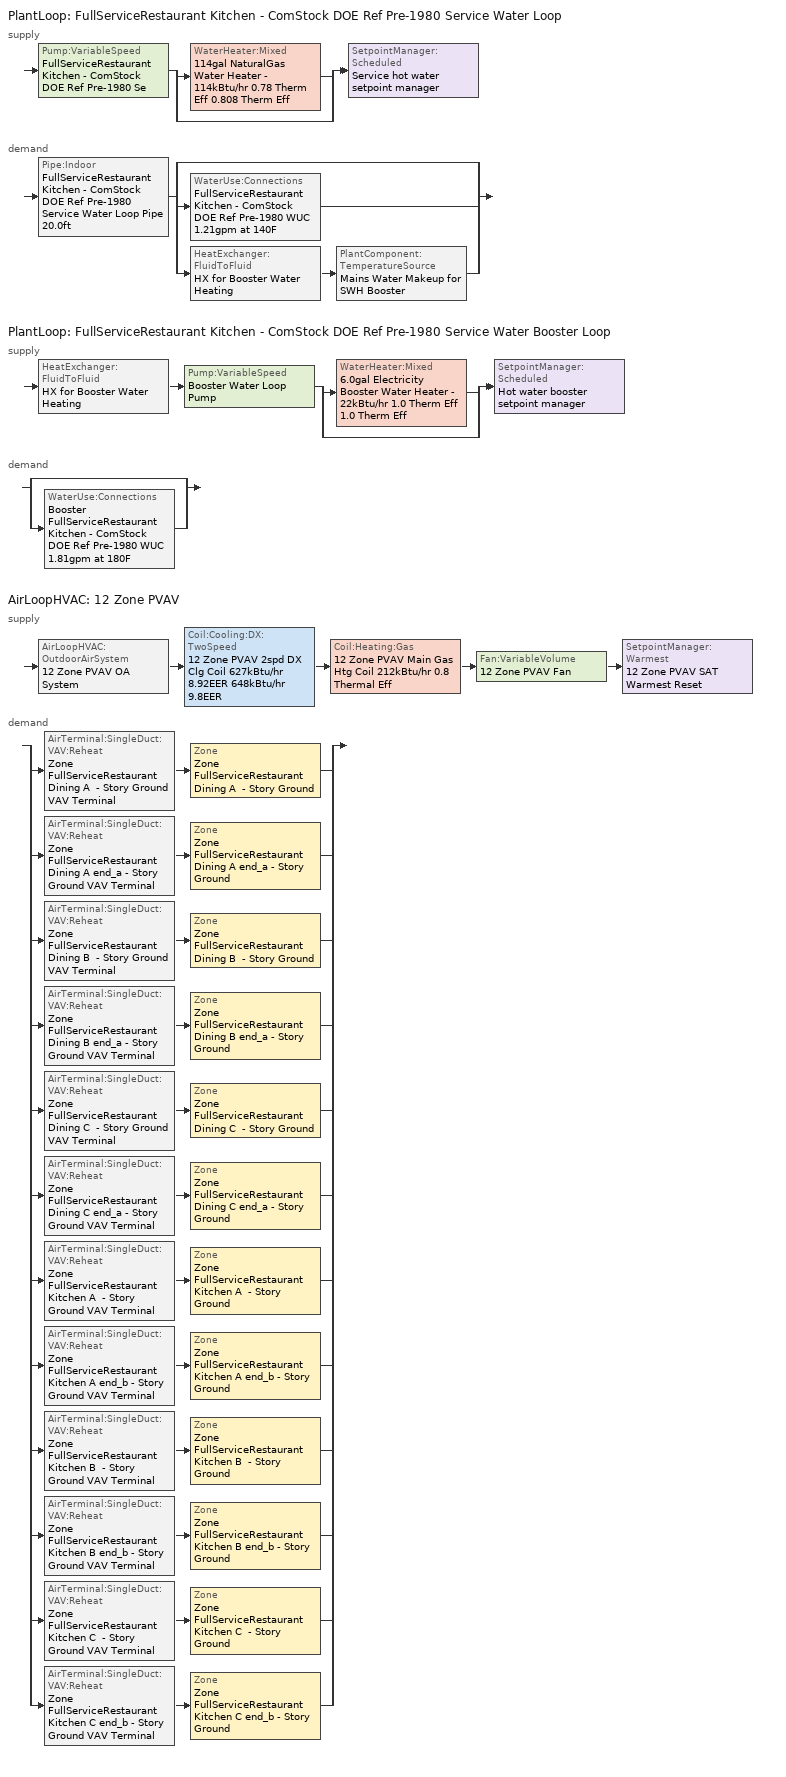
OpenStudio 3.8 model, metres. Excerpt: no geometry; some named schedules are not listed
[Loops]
PlantLoop 'FullServiceRestaurant Kitchen - ComStock DOE Ref Pre-1980 Service Water Loop'
 supply: Pump:VariableSpeed 'FullServiceRestaurant Kitchen - ComStock DOE Ref Pre-1980 Service Water Loop Water Mains Pressure Driven' > split
  | WaterHeater:Mixed '114gal NaturalGas Water Heater - 114kBtu/hr 0.78 Therm Eff 0.808 Therm Eff'
  | bypass
  join > SetpointManager:Scheduled 'Service hot water setpoint manager'
 demand: Pipe:Indoor 'FullServiceRestaurant Kitchen - ComStock DOE Ref Pre-1980 Service Water Loop Pipe 20.0ft' > split
  | bypass
  | WaterUse:Connections 'FullServiceRestaurant Kitchen - ComStock DOE Ref Pre-1980 WUC 1.21gpm at 140F'
  | HeatExchanger:FluidToFluid 'HX for Booster Water Heating' > PlantComponent:TemperatureSource 'Mains Water Makeup for SWH Booster'
PlantLoop 'FullServiceRestaurant Kitchen - ComStock DOE Ref Pre-1980 Service Water Booster Loop'
 supply: HeatExchanger:FluidToFluid 'HX for Booster Water Heating' > Pump:VariableSpeed 'Booster Water Loop Pump' > split
  | WaterHeater:Mixed '6.0gal Electricity Booster Water Heater - 22kBtu/hr 1.0 Therm Eff 1.0 Therm Eff'
  | bypass
  join > SetpointManager:Scheduled 'Hot water booster setpoint manager'
 demand: split
  | bypass
  | WaterUse:Connections 'Booster FullServiceRestaurant Kitchen - ComStock DOE Ref Pre-1980 WUC 1.81gpm at 180F'
AirLoopHVAC '12 Zone PVAV'
 supply: AirLoopHVAC:OutdoorAirSystem '12 Zone PVAV OA System' > Coil:Cooling:DX:TwoSpeed '12 Zone PVAV 2spd DX Clg Coil 627kBtu/hr 8.92EER 648kBtu/hr 9.8EER' > Coil:Heating:Gas '12 Zone PVAV Main Gas Htg Coil 212kBtu/hr 0.8 Thermal Eff' > Fan:VariableVolume '12 Zone PVAV Fan' > SetpointManager:Warmest '12 Zone PVAV SAT Warmest Reset'
 demand: split
  | AirTerminal:SingleDuct:VAV:Reheat 'Zone FullServiceRestaurant Dining A  - Story Ground VAV Terminal' > Zone 'Zone FullServiceRestaurant Dining A  - Story Ground'
  | AirTerminal:SingleDuct:VAV:Reheat 'Zone FullServiceRestaurant Dining A end_a - Story Ground VAV Terminal' > Zone 'Zone FullServiceRestaurant Dining A end_a - Story Ground'
  | AirTerminal:SingleDuct:VAV:Reheat 'Zone FullServiceRestaurant Dining B  - Story Ground VAV Terminal' > Zone 'Zone FullServiceRestaurant Dining B  - Story Ground'
  | AirTerminal:SingleDuct:VAV:Reheat 'Zone FullServiceRestaurant Dining B end_a - Story Ground VAV Terminal' > Zone 'Zone FullServiceRestaurant Dining B end_a - Story Ground'
  | AirTerminal:SingleDuct:VAV:Reheat 'Zone FullServiceRestaurant Dining C  - Story Ground VAV Terminal' > Zone 'Zone FullServiceRestaurant Dining C  - Story Ground'
  | AirTerminal:SingleDuct:VAV:Reheat 'Zone FullServiceRestaurant Dining C end_a - Story Ground VAV Terminal' > Zone 'Zone FullServiceRestaurant Dining C end_a - Story Ground'
  | AirTerminal:SingleDuct:VAV:Reheat 'Zone FullServiceRestaurant Kitchen A  - Story Ground VAV Terminal' > Zone 'Zone FullServiceRestaurant Kitchen A  - Story Ground'
  | AirTerminal:SingleDuct:VAV:Reheat 'Zone FullServiceRestaurant Kitchen A end_b - Story Ground VAV Terminal' > Zone 'Zone FullServiceRestaurant Kitchen A end_b - Story Ground'
  | AirTerminal:SingleDuct:VAV:Reheat 'Zone FullServiceRestaurant Kitchen B  - Story Ground VAV Terminal' > Zone 'Zone FullServiceRestaurant Kitchen B  - Story Ground'
  | AirTerminal:SingleDuct:VAV:Reheat 'Zone FullServiceRestaurant Kitchen B end_b - Story Ground VAV Terminal' > Zone 'Zone FullServiceRestaurant Kitchen B end_b - Story Ground'
  | AirTerminal:SingleDuct:VAV:Reheat 'Zone FullServiceRestaurant Kitchen C  - Story Ground VAV Terminal' > Zone 'Zone FullServiceRestaurant Kitchen C  - Story Ground'
  | AirTerminal:SingleDuct:VAV:Reheat 'Zone FullServiceRestaurant Kitchen C end_b - Story Ground VAV Terminal' > Zone 'Zone FullServiceRestaurant Kitchen C end_b - Story Ground'
[Construction]
Uninsulated copper pipe 0.75in type L: Copper pipe 0.75in type L
[Material]
Copper pipe 0.75in type L: Roughness=Smooth; Thickness {m}=0.001143; Conductivity {W/m-K}=386; Density {kg/m3}=8906.27; Specific Heat {J/kg-K}=385.1856; Thermal Absorptance=0.9; Solar Absorptance=0.7; Visible Absorptance=0.7
[Sizing:Zone] Zone Cooling Design Supply Air Temperature Input Method=SupplyAirTemperature; Zone Cooling Design Supply Air Temperature {C}=12.7778; Zone Cooling Design Supply Air Temperature Difference {deltaC}=11.11; Zone Heating Design Supply Air Temperature Input Method=SupplyAirTemperature; Zone Heating Design Supply Air Temperature {C}=50; Zone Heating Design Supply Air Temperature Difference {deltaC}=11.11; Zone Cooling Design Supply Air Humidity Ratio {kg-H2O/kg-air}=0.0085; Zone Heating Design Supply Air Humidity Ratio {kg-H2O/kg-air}=0.008; Cooling Design Air Flow Method=DesignDay; Heating Design Air Flow Method=DesignDay; Account for Dedicated Outdoor Air System=No; Dedicated Outdoor Air System Control Strategy=NeutralSupplyAir; Dedicated Outdoor Air Low Setpoint Temperature for Design {C}=autosize; Dedicated Outdoor Air High Setpoint Temperature for Design {C}=autosize; Zone Load Sizing Method=Sensible Load Only No Latent Load; Zone Latent Cooling Design Supply Air Humidity Ratio Input Method=HumidityRatioDifference; Zone Cooling Design Supply Air Humidity Ratio Difference {kgWater/kgDryAir}=0.005; Zone Latent Heating Design Supply Air Humidity Ratio Input Method=HumidityRatioDifference; Zone Humidification Design Supply Air Humidity Ratio Difference {kgWater/kgDryAir}=0.005
Zone FullServiceRestaurant Dining A end_a - Story Ground; Zone FullServiceRestaurant Dining B end_a - Story Ground; Zone FullServiceRestaurant Dining C end_a - Story Ground; Zone FullServiceRestaurant Dining A  - Story Ground; Zone FullServiceRestaurant Dining B  - Story Ground; Zone FullServiceRestaurant Dining C  - Story Ground; Zone FullServiceRestaurant Kitchen A  - Story Ground; Zone FullServiceRestaurant Kitchen B  - Story Ground; Zone FullServiceRestaurant Kitchen C  - Story Ground; Zone FullServiceRestaurant Kitchen A end_b - Story Ground; Zone FullServiceRestaurant Kitchen B end_b - Story Ground; Zone FullServiceRestaurant Kitchen C end_b - Story Ground
[Zone equipment]
Zone FullServiceRestaurant Dining A end_a - Story Ground: Zone FullServiceRestaurant Dining A end_a - Story Ground VAV Terminal
Zone FullServiceRestaurant Dining B end_a - Story Ground: Zone FullServiceRestaurant Dining B end_a - Story Ground VAV Terminal
Zone FullServiceRestaurant Dining C end_a - Story Ground: Zone FullServiceRestaurant Dining C end_a - Story Ground VAV Terminal
Zone FullServiceRestaurant Dining A  - Story Ground: Zone FullServiceRestaurant Kitchen A  - Story Ground Transfer Air Source, Zone FullServiceRestaurant Dining A  - Story Ground VAV Terminal
Zone FullServiceRestaurant Dining B  - Story Ground: Zone FullServiceRestaurant Kitchen B  - Story Ground Transfer Air Source, Zone FullServiceRestaurant Dining B  - Story Ground VAV Terminal
Zone FullServiceRestaurant Dining C  - Story Ground: Zone FullServiceRestaurant Kitchen C  - Story Ground Transfer Air Source, Zone FullServiceRestaurant Dining C  - Story Ground VAV Terminal
Zone FullServiceRestaurant Kitchen A  - Story Ground: Zone FullServiceRestaurant Kitchen A  - Story Ground Exhaust Fan, Zone FullServiceRestaurant Kitchen A  - Story Ground VAV Terminal
Zone FullServiceRestaurant Kitchen B  - Story Ground: Zone FullServiceRestaurant Kitchen B  - Story Ground Exhaust Fan, Zone FullServiceRestaurant Kitchen B  - Story Ground VAV Terminal
Zone FullServiceRestaurant Kitchen C  - Story Ground: Zone FullServiceRestaurant Kitchen C  - Story Ground Exhaust Fan, Zone FullServiceRestaurant Kitchen C  - Story Ground VAV Terminal
Zone FullServiceRestaurant Kitchen A end_b - Story Ground: Zone FullServiceRestaurant Kitchen A end_b - Story Ground Exhaust Fan, Zone FullServiceRestaurant Kitchen A end_b - Story Ground VAV Terminal
Zone FullServiceRestaurant Kitchen B end_b - Story Ground: Zone FullServiceRestaurant Kitchen B end_b - Story Ground Exhaust Fan, Zone FullServiceRestaurant Kitchen B end_b - Story Ground VAV Terminal
Zone FullServiceRestaurant Kitchen C end_b - Story Ground: Zone FullServiceRestaurant Kitchen C end_b - Story Ground Exhaust Fan, Zone FullServiceRestaurant Kitchen C end_b - Story Ground VAV Terminal
[Fan:ZoneExhaust] Availability Schedule=RestaurantSitDown Kitchen_Exhaust_SCH; Fan Total Efficiency=0.0273754; Pressure Rise {Pa}=124.544; System Availability Manager Coupling Mode=Decoupled
Name | Maximum Flow Rate {m3/s} | Flow Fraction Schedule | Balanced Exhaust Fraction Schedule
Zone FullServiceRestaurant Kitchen A  - Story Ground Exhaust Fan; Zone FullServiceRestaurant Kitchen C  - Story Ground Exhaust Fan | 0.0427416 | RestaurantSitDown Kitchen_Exhaust_SCH | RestaurantSitDown Kitchen Exhaust Fan Balanced Exhaust Fraction Schedule
Zone FullServiceRestaurant Kitchen A  - Story Ground Transfer Air Source; Zone FullServiceRestaurant Kitchen C  - Story Ground Transfer Air Source | 0.0399083
Zone FullServiceRestaurant Kitchen A end_b - Story Ground Exhaust Fan; Zone FullServiceRestaurant Kitchen C end_b - Story Ground Exhaust Fan | 0.0743317 | RestaurantSitDown Kitchen_Exhaust_SCH
Zone FullServiceRestaurant Kitchen B  - Story Ground Exhaust Fan | 0.161286 | RestaurantSitDown Kitchen_Exhaust_SCH | RestaurantSitDown Kitchen Exhaust Fan Balanced Exhaust Fraction Schedule
Zone FullServiceRestaurant Kitchen B  - Story Ground Transfer Air Source | 0.150594
Zone FullServiceRestaurant Kitchen B end_b - Story Ground Exhaust Fan | 0.280491 | RestaurantSitDown Kitchen_Exhaust_SCH
[WaterUse:Connections] Drain Water Heat Exchanger Type=None; Drain Water Heat Exchanger Destination=Plant
Name | Water Use Equipment Name 1
Booster FullServiceRestaurant Kitchen - ComStock DOE Ref Pre-1980 WUC 1.81gpm at 180F | Booster FullServiceRestaurant Kitchen - ComStock DOE Ref Pre-1980 Service Water Use 1.81gpm at 180F
FullServiceRestaurant Kitchen - ComStock DOE Ref Pre-1980 WUC 1.21gpm at 140F | FullServiceRestaurant Kitchen - ComStock DOE Ref Pre-1980 Service Water Use 1.21gpm at 140F
[WaterUse:Equipment:Definition] Sensible Fraction Schedule=Fraction Sensible - 0.2; Latent Fraction Schedule=Fraction Latent - 0.05
Name | Peak Flow Rate {m3/s} | Target Temperature Schedule
Booster FullServiceRestaurant Kitchen - ComStock DOE Ref Pre-1980 Service Water Use Def 1.81gpm | 0.000114377 | Mixed Water At Faucet Temp - 180F
FullServiceRestaurant Kitchen - ComStock DOE Ref Pre-1980 Service Water Use Def 1.21gpm | 7.62513e-05 | Mixed Water At Faucet Temp - 140F
[WaterUse:Equipment] Flow Rate Fraction Schedule=RestaurantSitDown BLDG_SWH_SCH
Name | Water Use Equipment Definition
Booster FullServiceRestaurant Kitchen - ComStock DOE Ref Pre-1980 Service Water Use 1.81gpm at 180F | Booster FullServiceRestaurant Kitchen - ComStock DOE Ref Pre-1980 Service Water Use Def 1.81gpm
FullServiceRestaurant Kitchen - ComStock DOE Ref Pre-1980 Service Water Use 1.21gpm at 140F | FullServiceRestaurant Kitchen - ComStock DOE Ref Pre-1980 Service Water Use Def 1.21gpm
[PlantLoop] Glycol Concentration=0; Load Distribution Scheme=Optimal
Name | Maximum Loop Temperature {C} | Minimum Loop Temperature {C} | Maximum Loop Flow Rate {m3/s} | Plant Loop Volume {m3}
FullServiceRestaurant Kitchen - ComStock DOE Ref Pre-1980 Service Water Loop | 60 | 10 | 0.00102939 | 0.123527
FullServiceRestaurant Kitchen - ComStock DOE Ref Pre-1980 Service Water Booster Loop |  |  | 0.000114377 | 0.0137252
[Sizing:Plant] Loop Type=Heating; Loop Design Temperature Difference {deltaC}=5; Sizing Option=NonCoincident; Zone Timesteps in Averaging Window=1; Coincident Sizing Factor Mode=None
Name | Design Loop Exit Temperature {C}
FullServiceRestaurant Kitchen - ComStock DOE Ref Pre-1980 Service Water Loop | 60
FullServiceRestaurant Kitchen - ComStock DOE Ref Pre-1980 Service Water Booster Loop | 82.2222
[SetpointManager:Scheduled] Control Variable=Temperature
Name | Schedule | Setpoint Node or NodeList
Service hot water setpoint manager | Service Water Loop Temp - 140F | FullServiceRestaurant Kitchen - ComStock DOE Ref Pre-1980 Service Water Loop Supply Outlet Node
Hot water booster setpoint manager | Service Water Booster Temp - 180.00000000000006F | FullServiceRestaurant Kitchen - ComStock DOE Ref Pre-1980 Service Water Booster Loop Supply Outlet Node
[Pump:VariableSpeed] Coefficient 1 of the Part Load Performance Curve=0; Coefficient 2 of the Part Load Performance Curve=3.2485; Coefficient 3 of the Part Load Performance Curve=-4.7443; Coefficient 4 of the Part Load Performance Curve=2.5294; Pump Control Type=Intermittent; Skin Loss Radiative Fraction=0.5; Design Power Sizing Method=PowerPerFlowPerPressure; Design Electric Power per Unit Flow Rate {W/(m3/s)}=348701.1; Design Shaft Power per Unit Flow Rate per Unit Head {W-s/m3-Pa}=1.28205; Design Minimum Flow Rate Fraction=0
Name | Rated Flow Rate {m3/s} | Rated Pump Head {Pa} | Rated Power Consumption {W} | Motor Efficiency | Minimum Flow Rate {m3/s}
FullServiceRestaurant Kitchen - ComStock DOE Ref Pre-1980 Service Water Loop Water Mains Pressure Driven | 0.00102939 | 0.001 | 1.54355e-06 | 0.855
Booster Water Loop Pump | 0.000114377 | 0 | 0 | 1 | 0
[WaterHeater:Mixed] Deadband Temperature Difference {deltaC}=2; Heater Control Type=Cycle; Off Cycle Parasitic Fuel Consumption Rate {W}=0; Off Cycle Parasitic Heat Fraction to Tank=0; On Cycle Parasitic Fuel Consumption Rate {W}=0; On Cycle Parasitic Heat Fraction to Tank=0; Ambient Temperature Indicator=Schedule; Use Side Effectiveness=1; Source Side Effectiveness=1; Use Side Design Flow Rate {m3/s}=autosize; Source Side Design Flow Rate {m3/s}=autosize; Indirect Water Heating Recovery Time {hr}=1.5; Source Side Flow Control Mode=IndirectHeatPrimarySetpoint
Name | Tank Volume {m3} | Setpoint Temperature Schedule | Maximum Temperature Limit {C} | Heater Maximum Capacity {W} | Heater Fuel Type | Heater Thermal Efficiency | Off Cycle Parasitic Fuel Type | On Cycle Parasitic Fuel Type | Ambient Temperature Schedule | Off Cycle Loss Coefficient to Ambient Temperature {W/K} | On Cycle Loss Coefficient to Ambient Temperature {W/K}
114gal NaturalGas Water Heater - 114kBtu/hr 0.78 Therm Eff 0.808 Therm Eff | 0.432345 | Service Water Loop Temp - 140F | 60 | 33472.6 | NaturalGas | 0.80763 | NaturalGas | NaturalGas | Water Heater Ambient Temp Schedule - 70.0f | 8.20922 | 8.20922
6.0gal Electricity Booster Water Heater - 22kBtu/hr 1.0 Therm Eff 1.0 Therm Eff | 0.0227125 | Service Water Booster Temp - 180.00000000000006F | 82.2222 | 6426.75 | Electricity | 1 | Electricity | Electricity | Water Heater Ambient Temp Schedule - 70.0 | 2.26162 | 2.26162
[WaterHeater:Sizing] Design Mode=PeakDraw; Time Storage Can Meet Peak Draw {hr}=0.538503; Time for Tank Recovery {hr}=0; Nominal Tank Volume for Autosizing Plant Connections {m3}=1
114gal NaturalGas Water Heater - 114kBtu/hr 0.78 Therm Eff 0.808 Therm Eff; 6.0gal Electricity Booster Water Heater - 22kBtu/hr 1.0 Therm Eff 1.0 Therm Eff
[Pipe:Indoor]
FullServiceRestaurant Kitchen - ComStock DOE Ref Pre-1980 Service Water Loop Pipe 20.0ft: Construction=Uninsulated copper pipe 0.75in type L; Environment Type=Schedule; Ambient Temperature Schedule=FullServiceRestaurant Kitchen - ComStock DOE Ref Pre-1980 Service Water Loop Piping Air Temp - 70F; Ambient Air Velocity Schedule=FullServiceRestaurant Kitchen - ComStock DOE Ref Pre-1980 Service Water Loop Piping Air Velocity - 0.67mph; Pipe Inside Diameter {m}=0.019939; Pipe Length {m}=6.096
[HeatExchanger:FluidToFluid]
HX for Booster Water Heating: Loop Demand Side Design Flow Rate {m3/s}=0.000114377; Loop Supply Side Design Flow Rate {m3/s}=0.000114377; Heat Exchange Model Type=Ideal; Heat Exchanger U-Factor Times Area Value {W/K}=139.383; Control Type=UncontrolledOn; Minimum Temperature Difference to Activate Heat Exchanger {deltaC}=0.01; Heat Transfer Metering End Use Type=LoopToLoop; Component Override Cooling Control Temperature Mode=Loop; Sizing Factor=1; Operation Minimum Temperature Limit {C}=0; Operation Maximum Temperature Limit {C}=100
[PlantComponent:TemperatureSource]
Mains Water Makeup for SWH Booster: Design Volume Flow Rate {m3/s}=0.00102939; Temperature Specification Type=Scheduled; Source Temperature {C}=8; Source Temperature Schedule=Mains Water Temperature
[EnergyManagementSystem:Sensor] Output Variable or Output Meter Index Key=Environment
Name | Output Variable or Output Meter
Mains_Water_Temp_Sen | Site Mains Water Temperature
OAT | Site Outdoor Air Drybulb Temperature
[EnergyManagementSystem:Actuator] Actuated Component Control Type=Schedule Value
Name | Actuated Component | Actuated Component Type
Mains_Water_Temp_Act | Mains Water Temperature | Schedule:Constant
SYS12ZonePVAVHtgSch0 | FullServiceRestaurant HtgSetp | Schedule:Year
SYS12ZonePVAVClgSch0 | FullServiceRestaurant ClgSetp | Schedule:Year
SYS12ZonePVAVHtgSch1 | FullServiceRestaurant HtgSetp Kitchen | Schedule:Year
SYS12ZonePVAVClgSch1 | FullServiceRestaurant ClgSetp Kitchen | Schedule:Year
[EnergyManagementSystem:Program]
Mains_Water_Prg: SET Mains_Water_Temp_Act = Mains_Water_Temp_Sen
SYS12ZonePVAVOptimumStartProg0: IF DaylightSavings==0 && DayOfWeek>1 && Hour==5 && OAT<23.9 && OAT>1.7; SET SYS12ZonePVAVClgSch0 = 29.4; SET SYS12ZonePVAVHtgSch0 = 15.6; ELSEIF DaylightSavings==0 && DayOfWeek==1 && Hour==7 && OAT<23.9 && OAT>1.7; SET SYS12ZonePVAVClgSch0 = 29.4; SET SYS12ZonePVAVHtgSch0 = 15.6; ELSEIF DaylightSavings==1 && DayOfWeek>1 && Hour==4 && OAT<23.9 && OAT>1.7; SET SYS12ZonePVAVClgSch0 = 29.4; SET SYS12ZonePVAVHtgSch0 = 15.6; ELSEIF DaylightSavings==1 && DayOfWeek==1 && Hour==6 && OAT<23.9 && OAT>1.7; SET SYS12ZonePVAVClgSch0 = 29.4; SET SYS12ZonePVAVHtgSch0 = 15.6; ELSE; SET SYS12ZonePVAVClgSch0 = NULL; SET SYS12ZonePVAVHtgSch0 = NULL; ENDIF
SYS12ZonePVAVOptimumStartProg1: IF DaylightSavings==0 && DayOfWeek>1 && Hour==5 && OAT<23.9 && OAT>1.7; SET SYS12ZonePVAVClgSch1 = 29.4; SET SYS12ZonePVAVHtgSch1 = 15.6; ELSEIF DaylightSavings==0 && DayOfWeek==1 && Hour==7 && OAT<23.9 && OAT>1.7; SET SYS12ZonePVAVClgSch1 = 29.4; SET SYS12ZonePVAVHtgSch1 = 15.6; ELSEIF DaylightSavings==1 && DayOfWeek>1 && Hour==4 && OAT<23.9 && OAT>1.7; SET SYS12ZonePVAVClgSch1 = 29.4; SET SYS12ZonePVAVHtgSch1 = 15.6; ELSEIF DaylightSavings==1 && DayOfWeek==1 && Hour==6 && OAT<23.9 && OAT>1.7; SET SYS12ZonePVAVClgSch1 = 29.4; SET SYS12ZonePVAVHtgSch1 = 15.6; ELSE; SET SYS12ZonePVAVClgSch1 = NULL; SET SYS12ZonePVAVHtgSch1 = NULL; ENDIF
[EnergyManagementSystem:ProgramCallingManager]
Mains_Water_Prg_Mgr: BeginTimestepBeforePredictor; Mains_Water_Prg
SYS12ZonePVAVOptimumStartCallingManager0: BeginTimestepBeforePredictor; SYS12ZonePVAVOptimumStartProg0
SYS12ZonePVAVOptimumStartCallingManager1: BeginTimestepBeforePredictor; SYS12ZonePVAVOptimumStartProg1
[Refrigeration:WalkIn] Availability Schedule=Always On Discrete; Rated Total Heating Power {W}=0; Rated Circulation Fan Power {W}=0; Lighting Schedule=Always On; Defrost Control Type=TimeSchedule; Temperature Termination Defrost Fraction to Ice=0.7; Insulated Floor U-Value {W/m2-K}=0.207
Name | Rated Coil Cooling Capacity {W} | Operating Temperature {C} | Rated Cooling Source Temperature {C} | Rated Cooling Coil Fan Power {W} | Rated Total Lighting Power {W} | Defrost Type | Defrost Schedule | Defrost Drip-Down Schedule | Defrost Power {W} | Insulated Floor Surface Area {m2} | WalkIn Zone Boundary 1
Full Service Restaurant Cooler | 2256.65 | 2 | -3.88889 | 200 | 100 | OffCycle | Refrigeration Defrost Schedule | Refrigeration Dripdown Schedule | 0 | 9.290304 | Refrigeration Walk In Zone Boundary 1
Full Service Restaurant Freezer | 1670.51 | -23 | -28.3333 | 180 | 80 | Electric | Refrigeration Defrost Schedule 1 | Refrigeration Dripdown Schedule 1 | 2000 | 7.43224 | Refrigeration Walk In Zone Boundary 2
[Refrigeration:WalkIn:ZoneBoundary] Zone=Zone FullServiceRestaurant Kitchen B end_b - Story Ground; Total Insulated Surface Area Facing Zone {m2}=43.4; Insulated Surface U-Value Facing Zone {W/m2-K}=0.235; Area of Stocking Doors Facing Zone {m2}=2; Height of Stocking Doors Facing Zone {m}=2; Stocking Door Opening Schedule Name Facing Zone=door_wi_sched; Stocking Door Opening Protection Type Facing Zone=None
Refrigeration Walk In Zone Boundary 1; Refrigeration Walk In Zone Boundary 2
[Refrigeration:System] Minimum Condensing Temperature {C}=21; Refrigeration System Working Fluid Type=R404a; Suction Temperature Control Type=ConstantSuctionTemperature
Name | Refrigeration Condenser
Medium Temperature | Refrigeration Condenser Air Cooled 1
Low Temperature | Refrigeration Condenser Air Cooled 2
[Refrigeration:Compressor] Rated Return Gas Temperature {C}=18.3; Rated Subcooling {deltaC}=0
Name | Refrigeration Compressor Power Curve | Refrigeration Compressor Capacity Curve
Refrigeration Compressor 1 | MT_compressor_power_smallandold | MT_compressor_capacity_smallandold
Refrigeration Compressor 2 | LT_compressor_power_smallandold | LT_compressor_capacity_smallandold
[Refrigeration:Condenser:AirCooled] Rated Subcooling Temperature Difference {deltaC}=0; Condenser Fan Speed Control Type=VariableSpeed; Minimum Fan Air Flow Ratio=0
Name | Rated Effective Total Heat Rejection Rate Curve | Rated Fan Power {W}
Refrigeration Condenser Air Cooled 1 | Condenser Heat Rejection Function of Temperature | 96.7135
Refrigeration Condenser Air Cooled 2 | Condenser Heat Rejection Function of Temperature 1 | 71.5931
[AirLoopHVAC]
12 Zone PVAV: Availability Schedule=12 Zone PVAV Occ Sch; Design Supply Air Flow Rate {m3/s}=6.74156; Design Return Air Flow Fraction of Supply Air Flow=1
[Sizing:System]
12 Zone PVAV: Type of Load to Size On=Sensible; Design Outdoor Air Flow Rate {m3/s}=6.74156; Central Heating Maximum System Air Flow Ratio=0.3; Preheat Design Temperature {C}=7.22222; Preheat Design Humidity Ratio {kg-H2O/kg-Air}=0.008; Precool Design Temperature {C}=12.7778; Precool Design Humidity Ratio {kg-H2O/kg-Air}=0.008; Central Cooling Design Supply Air Temperature {C}=12.7778; Central Heating Design Supply Air Temperature {C}=12.7778; Sizing Option=Coincident; 100% Outdoor Air in Cooling=No; 100% Outdoor Air in Heating=No; Central Cooling Design Supply Air Humidity Ratio {kg-H2O/kg-Air}=0.0085; Central Heating Design Supply Air Humidity Ratio {kg-H2O/kg-Air}=0.008; Cooling Design Air Flow Method=DesignDay; Heating Design Air Flow Method=DesignDay; System Outdoor Air Method=ZoneSum; Zone Maximum Outdoor Air Fraction=1; Cooling Supply Air Flow Rate Per Floor Area {m3/s-m2}=0.00996765; Cooling Fraction of Autosized Cooling Supply Air Flow Rate=1; Cooling Supply Air Flow Rate Per Unit Cooling Capacity {m3/s-W}=3.94755e-05; Heating Supply Air Flow Rate Per Floor Area {m3/s-m2}=0.00996765; Heating Fraction of Autosized Heating Supply Air Flow Rate=1; Heating Fraction of Autosized Cooling Supply Air Flow Rate=1; Heating Supply Air Flow Rate Per Unit Heating Capacity {m3/s-W}=3.15882e-05; Cooling Design Capacity Method=CoolingDesignCapacity; Cooling Design Capacity {W}=136511; Cooling Design Capacity Per Floor Area {W/m2}=234.7; Fraction of Autosized Cooling Design Capacity=1; Heating Design Capacity Method=HeatingDesignCapacity; Heating Design Capacity {W}=109010; Heating Design Capacity Per Floor Area {W/m2}=157; Fraction of Autosized Heating Design Capacity=1; Central Cooling Capacity Control Method=OnOff; Occupant Diversity=1
[Fan:VariableVolume]
12 Zone PVAV Fan: Availability Schedule=Always On Discrete; Fan Total Efficiency=0.6084; Pressure Rise {Pa}=1574.24; Maximum Flow Rate {m3/s}=6.74156; Fan Power Minimum Flow Rate Input Method=Fraction; Fan Power Minimum Flow Fraction=0.25; Fan Power Minimum Air Flow Rate {m3/s}=0; Motor Efficiency=0.936; Motor In Airstream Fraction=1; Fan Power Coefficient 1=0.04076; Fan Power Coefficient 2=0.0881; Fan Power Coefficient 3=-0.0729; Fan Power Coefficient 4=0.9437; Fan Power Coefficient 5=0
[Coil:Heating:Gas]
12 Zone PVAV Main Gas Htg Coil 212kBtu/hr 0.8 Thermal Eff: Availability Schedule=Always On Discrete; Gas Burner Efficiency=0.8; Nominal Capacity {W}=56566.6; On Cycle Parasitic Electric Load {W}=0; Off Cycle Parasitic Gas Load {W}=0
[Coil:Cooling:DX:TwoSpeed]
12 Zone PVAV 2spd DX Clg Coil 627kBtu/hr 8.92EER 648kBtu/hr 9.8EER: Availability Schedule=Always On Discrete; Rated High Speed Total Cooling Capacity {W}=167409; Rated High Speed Sensible Heat Ratio=0.701083; Rated High Speed COP {W/W}=3.39929; Rated High Speed Air Flow Rate {m3/s}=6.74156; Rated High Speed Evaporator Fan Power Per Volume Flow Rate 2017 {W/(m3/s)}=773.3; Rated High Speed Evaporator Fan Power Per Volume Flow Rate 2023 {W/(m3/s)}=934.4; Unit Internal Static Air Pressure {Pa}=773.3; Total Cooling Capacity Function of Temperature Curve=PSZ-AC_CoolCLennoxStandard10Ton_TGA120S2B_CapFT; Total Cooling Capacity Function of Flow Fraction Curve=AHU-1_CoolCStandard10Ton_CapFF; Energy Input Ratio Function of Temperature Curve=PSZ-AC_CoolCStandard10Ton_EIRFT; Energy Input Ratio Function of Flow Fraction Curve=CoolCLennoxStandard10Ton_TGA120S2B_EIRFFF; Part Load Fraction Correlation Curve=PSZ-AC_CoolCLennoxStandard10Ton_TGA120S2B_PLR; Rated Low Speed Total Cooling Capacity {W}=55797.4; Rated Low Speed Sensible Heat Ratio=0.69; Rated Low Speed COP {W/W}=3.39929; Rated Low Speed Air Flow Rate {m3/s}=2.24696; Rated Low Speed Evaporator Fan Power Per Volume Flow Rate 2017 {W/(m3/s)}=773.3; Rated Low Speed Evaporator Fan Power Per Volume Flow Rate 2023 {W/(m3/s)}=934.4; Low Speed Total Cooling Capacity Function of Temperature Curve=PSZ-AC_CoolCLennoxStandard10Ton_TGA120S2B_CapFT; Low Speed Energy Input Ratio Function of Temperature Curve=PSZ-AC_CoolCStandard10Ton_EIRFT; Condenser Type=AirCooled; Minimum Outdoor Dry-Bulb Temperature for Compressor Operation {C}=-25; High Speed Evaporative Condenser Effectiveness=0.9; High Speed Evaporative Condenser Air Flow Rate {m3/s}=Autosize; High Speed Evaporative Condenser Pump Rated Power Consumption {W}=Autosize; Low Speed Evaporative Condenser Effectiveness=0.9; Low Speed Evaporative Condenser Air Flow Rate {m3/s}=Autosize; Low Speed Evaporative Condenser Pump Rated Power Consumption {W}=Autosize; Basin Heater Capacity {W/K}=0; Basin Heater Setpoint Temperature {C}=2
[Controller:OutdoorAir]
12 Zone PVAV OA Controller: Minimum Outdoor Air Flow Rate {m3/s}=3.903; Maximum Outdoor Air Flow Rate {m3/s}=6.74156; Economizer Control Type=DifferentialEnthalpy; Economizer Control Action Type=ModulateFlow; Lockout Type=LockoutWithHeating; Minimum Limit Type=FixedMinimum; Minimum Outdoor Air Schedule=12 Zone PVAV_night_novent_schedule; Controller Mechanical Ventilation=12 Zone PVAV Mechanical Ventilation Controller; High Humidity Control=No; Heat Recovery Bypass Control Type=BypassWhenOAFlowGreaterThanMinimum; Economizer Operation Staging=InterlockedWithMechanicalCooling
[Controller:MechanicalVentilation]
12 Zone PVAV Mechanical Ventilation Controller: Availability Schedule=Always On Discrete; System Outdoor Air Method=ZoneSum
[AirLoopHVAC:OutdoorAirSystem]
12 Zone PVAV OA System: Controller=12 Zone PVAV OA Controller
[AvailabilityManager:NightCycle]
Availability Manager Night Cycle 1: Applicability Schedule=Always On Discrete; Control Type=CycleOnAny; Thermostat Tolerance {deltaC}=1; Cycling Run Time {s}=1800
[Coil:Heating:Electric] Availability Schedule=Always On Discrete; Efficiency=1
Name | Nominal Capacity {W}
Zone FullServiceRestaurant Dining A  - Story Ground Electric Reheat Coil | 9855.46
Zone FullServiceRestaurant Dining A end_a - Story Ground Electric Reheat Coil | 3298.5
Zone FullServiceRestaurant Dining B  - Story Ground Electric Reheat Coil | 32091.5
Zone FullServiceRestaurant Dining B end_a - Story Ground Electric Reheat Coil | 11166
Zone FullServiceRestaurant Dining C  - Story Ground Electric Reheat Coil | 10704.9
Zone FullServiceRestaurant Dining C end_a - Story Ground Electric Reheat Coil | 3633.67
Zone FullServiceRestaurant Kitchen A  - Story Ground Electric Reheat Coil | 2845.26
Zone FullServiceRestaurant Kitchen A end_b - Story Ground Electric Reheat Coil | 4326.96
Zone FullServiceRestaurant Kitchen B  - Story Ground Electric Reheat Coil | 5019.58
Zone FullServiceRestaurant Kitchen B end_b - Story Ground Electric Reheat Coil | 11930.5
Zone FullServiceRestaurant Kitchen C  - Story Ground Electric Reheat Coil | 3021.11
Zone FullServiceRestaurant Kitchen C end_b - Story Ground Electric Reheat Coil | 4430.49
[AirTerminal:SingleDuct:VAV:Reheat] Availability Schedule=Always On Discrete; Zone Minimum Air Flow Input Method=Constant; Constant Minimum Air Flow Fraction=0.3; Maximum Hot Water or Steam Flow Rate {m3/s}=AutoSize; Minimum Hot Water or Steam Flow Rate {m3/s}=0; Convergence Tolerance=0.001; Damper Heating Action=Normal; Maximum Flow per Zone Floor Area During Reheat {m3/s-m2}=AutoSize; Maximum Flow Fraction During Reheat=AutoSize; Maximum Reheat Air Temperature {C}=50; Control For Outdoor Air=No
Name | Maximum Air Flow Rate {m3/s} | Fixed Minimum Air Flow Rate {m3/s} | Reheat Coil
Zone FullServiceRestaurant Dining A  - Story Ground VAV Terminal | 0.720733 | 0.21622 | Zone FullServiceRestaurant Dining A  - Story Ground Electric Reheat Coil
Zone FullServiceRestaurant Dining A end_a - Story Ground VAV Terminal | 0.24122 | 0.0723661 | Zone FullServiceRestaurant Dining A end_a - Story Ground Electric Reheat Coil
Zone FullServiceRestaurant Dining B  - Story Ground VAV Terminal | 2.34686 | 0.704059 | Zone FullServiceRestaurant Dining B  - Story Ground Electric Reheat Coil
Zone FullServiceRestaurant Dining B end_a - Story Ground VAV Terminal | 0.816571 | 0.244971 | Zone FullServiceRestaurant Dining B end_a - Story Ground Electric Reheat Coil
Zone FullServiceRestaurant Dining C  - Story Ground VAV Terminal | 0.782849 | 0.234855 | Zone FullServiceRestaurant Dining C  - Story Ground Electric Reheat Coil
Zone FullServiceRestaurant Dining C end_a - Story Ground VAV Terminal | 0.265731 | 0.0797194 | Zone FullServiceRestaurant Dining C end_a - Story Ground Electric Reheat Coil
Zone FullServiceRestaurant Kitchen A  - Story Ground VAV Terminal | 0.208075 | 0.0624225 | Zone FullServiceRestaurant Kitchen A  - Story Ground Electric Reheat Coil
Zone FullServiceRestaurant Kitchen A end_b - Story Ground VAV Terminal | 0.316432 | 0.0949295 | Zone FullServiceRestaurant Kitchen A end_b - Story Ground Electric Reheat Coil
Zone FullServiceRestaurant Kitchen B  - Story Ground VAV Terminal | 0.367083 | 0.110125 | Zone FullServiceRestaurant Kitchen B  - Story Ground Electric Reheat Coil
Zone FullServiceRestaurant Kitchen B end_b - Story Ground VAV Terminal | 0.378091 | 0.113427 | Zone FullServiceRestaurant Kitchen B end_b - Story Ground Electric Reheat Coil
Zone FullServiceRestaurant Kitchen C  - Story Ground VAV Terminal | 0.220935 | 0.0662804 | Zone FullServiceRestaurant Kitchen C  - Story Ground Electric Reheat Coil
Zone FullServiceRestaurant Kitchen C end_b - Story Ground VAV Terminal | 0.324003 | 0.0972009 | Zone FullServiceRestaurant Kitchen C end_b - Story Ground Electric Reheat Coil
[HeatExchanger:AirToAir:SensibleAndLatent]
12 Zone PVAV ERV: Availability Schedule=Always On Discrete; Nominal Supply Air Flow Rate {m3/s}=3.903; Sensible Effectiveness at 100% Heating Air Flow=0.5; Latent Effectiveness at 100% Heating Air Flow=0.5; Sensible Effectiveness at 100% Cooling Air Flow=0.5; Latent Effectiveness at 100% Cooling Air Flow=0.5; Nominal Electric Power {W}=2850.4; Supply Air Outlet Temperature Control=Yes; Heat Exchanger Type=Rotary; Frost Control Type=ExhaustOnly; Threshold Temperature {C}=-23.3; Initial Defrost Time Fraction=0.167; Rate of Defrost Time Fraction Increase {1/K}=1.44; Economizer Lockout=Yes; Sensible Effectiveness of Heating Air Flow Curve=12 Zone PVAV ERV_SensHeatEff; Latent Effectiveness of Heating Air Flow Curve=12 Zone PVAV ERV_LatHeatEff; Sensible Effectiveness of Cooling Air Flow Curve=12 Zone PVAV ERV_SensCoolEff; Latent Effectiveness of Cooling Air Flow Curve=12 Zone PVAV ERV_LatCoolEff
[SetpointManager:OutdoorAirPretreat]
Setpoint Manager Outdoor Air Pretreat 1: Minimum Setpoint Temperature {C}=-99; Maximum Setpoint Temperature {C}=99; Minimum Setpoint Humidity Ratio {kgWater/kgDryAir}=1e-05; Maximum Setpoint Humidity Ratio {kgWater/kgDryAir}=1
[SetpointManager:Warmest]
12 Zone PVAV SAT Warmest Reset: Control Variable=Temperature; Minimum Setpoint Temperature {C}=12.7778; Maximum Setpoint Temperature {C}=15.5556; Strategy=MaximumTemperature; Setpoint Node or NodeList=12 Zone PVAV Supply Outlet Node
[Schedule:Ruleset]
Name | Default Day Schedule | Summer Design Day Schedule | Winter Design Day Schedule
RestaurantSitDown Kitchen_Exhaust_SCH | RestaurantSitDown Kitchen_Exhaust_SCH Default | RestaurantSitDown Kitchen_Exhaust_SCH Summer Design Day | RestaurantSitDown Kitchen_Exhaust_SCH Winter Design Day
RestaurantSitDown Kitchen Exhaust Fan Balanced Exhaust Fraction Schedule | RestaurantSitDown Kitchen Exhaust Fan Balanced Exhaust Fraction Schedule Default | RestaurantSitDown Kitchen Exhaust Fan Balanced Exhaust Fraction Schedule Summer Design Day | RestaurantSitDown Kitchen Exhaust Fan Balanced Exhaust Fraction Schedule Winter Design Day
RestaurantSitDown BLDG_SWH_SCH | RestaurantSitDown BLDG_SWH_SCH Default | RestaurantSitDown BLDG_SWH_SCH Summer Design Day | RestaurantSitDown BLDG_SWH_SCH Winter Design Day
Fraction Sensible - 0.2 | Fraction Sensible - 0.2 Default
Fraction Latent - 0.05 | Fraction Latent - 0.05 Default
Mixed Water At Faucet Temp - 180F | Mixed Water At Faucet Temp - 180F Default
Mixed Water At Faucet Temp - 140F | Mixed Water At Faucet Temp - 140F Default
Service Water Loop Temp - 140F | Service Water Loop Temp - 140F Default
Water Heater Ambient Temp Schedule - 70.0f | Water Heater Ambient Temp Schedule - 70.0f Default
FullServiceRestaurant Kitchen - ComStock DOE Ref Pre-1980 Service Water Loop Piping Air Temp - 70F | FullServiceRestaurant Kitchen - ComStock DOE Ref Pre-1980 Service Water Loop Piping Air Temp - 70F Default
FullServiceRestaurant Kitchen - ComStock DOE Ref Pre-1980 Service Water Loop Piping Air Velocity - 0.67mph | FullServiceRestaurant Kitchen - ComStock DOE Ref Pre-1980 Service Water Loop Piping Air Velocity - 0.67mph Default
Service Water Booster Temp - 180.00000000000006F | Service Water Booster Temp - 180.00000000000006F Default
Water Heater Ambient Temp Schedule - 70.0 | Water Heater Ambient Temp Schedule - 70.0 Default
Always On | Always On Default
door_wi_sched | door_wi_sched Default
Refrigeration Defrost Schedule | Refrigeration Defrost Schedule Default - Full Service Restaurant Cooler
Refrigeration Dripdown Schedule | Refrigeration Dripdown Schedule Default - Full Service Restaurant Cooler
Refrigeration Defrost Schedule 1 | Refrigeration Defrost Schedule Default - Full Service Restaurant Freezer
Refrigeration Dripdown Schedule 1 | Refrigeration Dripdown Schedule Default - Full Service Restaurant Freezer
FullServiceRestaurant HtgSetp | FullServiceRestaurant HtgSetp Default | Schedule Day 11 | Schedule Day 12
FullServiceRestaurant ClgSetp | FullServiceRestaurant ClgSetp Default | Schedule Day 5 | Schedule Day 6
FullServiceRestaurant HtgSetp Kitchen | FullServiceRestaurant HtgSetp Kitchen Default | Schedule Day 8 | Schedule Day 9
FullServiceRestaurant ClgSetp Kitchen | FullServiceRestaurant ClgSetp Kitchen Default | Schedule Day 2 | Schedule Day 3
12 Zone PVAV Occ Sch | 12 Zone PVAV Occ Sch Default | 12 Zone PVAV Occ Sch Summer Design Day | 12 Zone PVAV Occ Sch Winter Design Day
12 Zone PVAV_night_novent_schedule | 12 Zone PVAV Occ Sch Default 2 | 12 Zone PVAV Occ Sch Summer Design Day 2 | 12 Zone PVAV Occ Sch Winter Design Day 2
[Schedule:Day]
RestaurantSitDown Kitchen_Exhaust_SCH Default: Average, 4, 30, 0, 21, 30, 1, 24, 0, 0
RestaurantSitDown Kitchen_Exhaust_SCH Winter Design Day; RestaurantSitDown Kitchen_Exhaust_SCH Summer Design Day: 5, 0, 0, 24, 0, 1
RestaurantSitDown Kitchen_Exhaust_SCH Default|WntrDsn|SmrDsn|Sun|Wkdy Day; autogen Schedule Rule 11 1_day_sch: Average, 5, 0, 0, 24, 0, 1
RestaurantSitDown Kitchen Exhaust Fan Balanced Exhaust Fraction Schedule Default: Average, 4, 30, 0, 22, 30, 0.93371, 24, 0, 0
RestaurantSitDown Kitchen Exhaust Fan Balanced Exhaust Fraction Schedule Winter Design Day; RestaurantSitDown Kitchen Exhaust Fan Balanced Exhaust Fraction Schedule Summer Design Day: 1, 0, 0.93371, 5, 0, 0, 24, 0, 0.93371
RestaurantSitDown Kitchen Exhaust Fan Balanced Exhaust Fraction Schedule Default|WntrDsn|SmrDsn|Sun|Wkdy Day; autogen Schedule Rule 12 1_day_sch: Average, 1, 0, 0.93371, 5, 0, 0, 24, 0, 0.93371
RestaurantSitDown BLDG_SWH_SCH Default: Average, 3, 30, 0, 3, 45, 0.009375, 4, 0, 0.01875, 4, 15, 0.028125, 4, 30, 0.0375, 4, 45, 0.046875, 5, 0, 0.05625, 5, 15, 0.065625, 5, 30, 0.075, 5, 45, 0.084375, 6, 0, 0.09375, 6, 15, 0.103125, 6, 30, 0.1125, 6, 45, 0.121875, 7, 0, 0.13125, 7, 15, 0.140625, 7, 30, 0.15, 8, 30, 0.15, 8, 45, 0.19375, 9, 0, 0.2375, 9, 15, 0.28125, 9, 30, 0.325, 9, 45, 0.36875, 10, 0, 0.4125, 10, 15, 0.45625, 10, 30, 0.5, 10, 45, 0.475, 11, 0, 0.45, 11, 15, 0.425, 11, 30, 0.4, 11, 45, 0.3875, 12, 0, 0.375, 12, 15, 0.3625, 12, 30, 0.35, 12, 45, 0.3375, 13, 0, 0.325, 13, 15, 0.3125, 13, 30, 0.3, 15, 0, 0.3, 15, 15, 0.325, 15, 30, 0.35, 15, 45, 0.375, 16, 0, 0.4, 16, 15, 0.425, 16, 30, 0.45, 16, 45, 0.475, 17, 0, 0.5, 17, 15, 0.475, 17, 30, 0.45, 17, 45, 0.425, 18, 0, 0.4, 18, 15, 0.425, 18, 30, 0.45, 18, 45, 0.475, 19, 0, 0.5, 19, 15, 0.475, 19, 30, 0.45, 19, 45, 0.425, 20, 0, 0.4, 20, 15, 0.35, 20, 30, 0.3, 20, 45, 0.25, 21, 0, 0.2, 21, 15, 0.2125, 21, 30, 0.225, 21, 45, 0.2375, 22, 0, 0.25, 22, 15, 0.1875, 22, 30, 0.125, 22, 45, 0.0625, 23, 0, 0, 24, 0, 0
RestaurantSitDown BLDG_SWH_SCH Summer Design Day: 1, 0, 0.2, 6, 0, 0, 7, 0, 0.15, 8, 0, 0.6, 9, 0, 0.55, 10, 0, 0.45, 11, 0, 0.4, 12, 0, 0.45, 13, 0, 0.4, 14, 0, 0.35, 17, 0, 0.3, 18, 0, 0.4, 19, 0, 0.55, 20, 0, 0.6, 21, 0, 0.5, 22, 0, 0.55, 23, 0, 0.45, 24, 0, 0.25
RestaurantSitDown BLDG_SWH_SCH SmrDsn|Wkdy Day: Average, 0, 15, 0, 4, 0, 0, 4, 15, 0.0375, 4, 30, 0.075, 4, 45, 0.1125, 5, 0, 0.15, 5, 15, 0.2625, 5, 30, 0.375, 5, 45, 0.4875, 6, 0, 0.6, 6, 15, 0.5875, 6, 30, 0.575, 6, 45, 0.5625, 7, 0, 0.55, 7, 15, 0.525, 7, 30, 0.5, 7, 45, 0.475, 8, 0, 0.45, 8, 15, 0.4375, 8, 30, 0.425, 8, 45, 0.4125, 9, 0, 0.4, 9, 15, 0.411111, 9, 30, 0.422222, 9, 45, 0.433333, 10, 0, 0.444444, 10, 7, 0.45, 10, 22, 0.4375, 10, 37, 0.425, 10, 52, 0.4125, 11, 7, 0.4, 11, 22, 0.3875, 11, 37, 0.375, 11, 52, 0.3625, 12, 7, 0.35, 12, 22, 0.3375, 12, 37, 0.325, 12, 52, 0.3125, 13, 7, 0.3, 15, 7, 0.3, 15, 22, 0.325, 15, 37, 0.35, 15, 52, 0.375, 16, 7, 0.4, 16, 22, 0.4375, 16, 37, 0.475, 16, 52, 0.5125, 17, 7, 0.55, 17, 22, 0.5625, 17, 37, 0.575, 17, 52, 0.5875, 18, 7, 0.6, 18, 22, 0.577778, 18, 37, 0.555556, 18, 52, 0.533333, 19, 7, 0.511111, 19, 15, 0.5, 19, 30, 0.5125, 19, 45, 0.525, 20, 0, 0.5375, 20, 15, 0.55, 20, 30, 0.525, 20, 45, 0.5, 21, 0, 0.475, 21, 15, 0.45, 21, 30, 0.4, 21, 45, 0.35, 22, 0, 0.3, 22, 15, 0.25, 22, 30, 0.2375, 22, 45, 0.225, 23, 0, 0.2125, 23, 15, 0.2, 23, 30, 0.15, 23, 45, 0.1, 24, 0, 0.05
RestaurantSitDown BLDG_SWH_SCH Winter Design Day: 1, 0, 0.2, 6, 0, 0, 9, 0, 0.15, 10, 0, 0.5, 11, 0, 0.45, 13, 0, 0.5, 14, 0, 0.45, 16, 0, 0.4, 17, 0, 0.35, 18, 0, 0.4, 20, 0, 0.55, 21, 0, 0.5, 22, 0, 0.55, 23, 0, 0.4, 24, 0, 0.3
RestaurantSitDown BLDG_SWH_SCH WntrDsn|Sat Day: Average, 4, 0, 0, 4, 15, 0.0125, 4, 30, 0.025, 4, 45, 0.0375, 5, 0, 0.05, 5, 15, 0.0625, 5, 30, 0.075, 5, 45, 0.0875, 6, 0, 0.1, 6, 15, 0.1125, 6, 30, 0.125, 6, 45, 0.1375, 7, 0, 0.15, 8, 0, 0.15, 8, 15, 0.2375, 8, 30, 0.325, 8, 45, 0.4125, 9, 0, 0.5, 10, 0, 0.5, 11, 0, 0.5, 11, 15, 0.4875, 11, 30, 0.475, 11, 45, 0.4625, 12, 0, 0.45, 12, 15, 0.4375, 12, 30, 0.425, 12, 45, 0.4125, 13, 0, 0.4, 14, 0, 0.4, 14, 15, 0.3875, 14, 30, 0.375, 14, 45, 0.3625, 15, 0, 0.35, 15, 15, 0.3625, 15, 30, 0.375, 15, 45, 0.3875, 16, 0, 0.4, 16, 15, 0.4375, 16, 30, 0.475, 16, 45, 0.5125, 17, 0, 0.55, 17, 15, 0.5375, 17, 30, 0.525, 17, 45, 0.5125, 18, 0, 0.5, 18, 15, 0.5125, 18, 30, 0.525, 18, 45, 0.5375, 19, 0, 0.55, 19, 15, 0.5125, 19, 30, 0.475, 19, 45, 0.4375, 20, 0, 0.4, 20, 15, 0.375, 20, 30, 0.35, 20, 45, 0.325, 21, 0, 0.3, 21, 15, 0.275, 21, 30, 0.25, 21, 45, 0.225, 22, 0, 0.2, 22, 15, 0.15, 22, 30, 0.1, 22, 45, 0.05, 23, 0, 0, 24, 0, 0
Fraction Sensible - 0.2 Default: 24, 0, 0.2
Fraction Latent - 0.05 Default: 24, 0, 0.05
Mixed Water At Faucet Temp - 180F Default; Service Water Booster Temp - 180.00000000000006F Default: 24, 0, 82.2222
Mixed Water At Faucet Temp - 140F Default; Service Water Loop Temp - 140F Default: 24, 0, 60
Water Heater Ambient Temp Schedule - 70.0f Default; FullServiceRestaurant Kitchen - ComStock DOE Ref Pre-1980 Service Water Loop Piping Air Temp - 70F Default; Water Heater Ambient Temp Schedule - 70.0 Default: 24, 0, 21.1111
FullServiceRestaurant Kitchen - ComStock DOE Ref Pre-1980 Service Water Loop Piping Air Velocity - 0.67mph Default: 24, 0, 0.3
Always On Default; 12 Zone PVAV Occ Sch Winter Design Day; 12 Zone PVAV Occ Sch Summer Design Day; 12 Zone PVAV Occ Sch Summer Design Day 2; 12 Zone PVAV Occ Sch Winter Design Day 2: 24, 0, 1
door_wi_sched Default: 6, 0, 0, 22, 0, 0.0625, 24, 0, 0
Refrigeration Defrost Schedule Default - Full Service Restaurant Cooler; Refrigeration Dripdown Schedule Default - Full Service Restaurant Cooler: 0, 59, 0, 24, 0, 0
Refrigeration Defrost Schedule Default - Full Service Restaurant Freezer; Refrigeration Dripdown Schedule Default - Full Service Restaurant Freezer: 0, 45, 0, 24, 0, 0
FullServiceRestaurant HtgSetp Default: Average, 1, 0, 20, 5, 0, 18.3333, 24, 0, 20
12 Zone PVAV Occ Sch Default; 12 Zone PVAV Occ Sch Default 2: 5, 0, 0, 22, 30, 1, 24, 0, 0
12 Zone PVAV Occ Sch Saturday; 12 Zone PVAV Occ Sch Saturday 2: 6, 0, 0, 21, 30, 1, 24, 0, 0
12 Zone PVAV Occ Sch Sunday; 12 Zone PVAV Occ Sch Sunday 2: 6, 0, 0, 21, 15, 1, 24, 0, 0
Schedule Day 11; Schedule Day 12: 24, 0, 20
[Schedule:Rule]
Schedule Rule 11: Schedule Ruleset=RestaurantSitDown Kitchen_Exhaust_SCH; Rule Order=0; Day Schedule=RestaurantSitDown Kitchen_Exhaust_SCH Default|WntrDsn|SmrDsn|Sun|Wkdy Day; Apply Sunday=Yes; Apply Monday=Yes; Apply Tuesday=Yes; Apply Wednesday=Yes; Apply Thursday=Yes; Apply Friday=Yes; Date Specification Type=DateRange; Start Month=1; Start Day=1; End Month=12; End Day=31
Schedule Rule 12: Schedule Ruleset=RestaurantSitDown Kitchen Exhaust Fan Balanced Exhaust Fraction Schedule; Rule Order=0; Day Schedule=RestaurantSitDown Kitchen Exhaust Fan Balanced Exhaust Fraction Schedule Default|WntrDsn|SmrDsn|Sun|Wkdy Day; Apply Sunday=Yes; Apply Monday=Yes; Apply Tuesday=Yes; Apply Wednesday=Yes; Apply Thursday=Yes; Apply Friday=Yes; Date Specification Type=DateRange; Start Month=1; Start Day=1; End Month=12; End Day=31
Schedule Rule 13: Schedule Ruleset=RestaurantSitDown BLDG_SWH_SCH; Rule Order=1; Day Schedule=RestaurantSitDown BLDG_SWH_SCH SmrDsn|Wkdy Day; Apply Monday=Yes; Apply Tuesday=Yes; Apply Wednesday=Yes; Apply Thursday=Yes; Apply Friday=Yes; Date Specification Type=DateRange; Start Month=1; Start Day=1; End Month=12; End Day=31
Schedule Rule 14: Schedule Ruleset=RestaurantSitDown BLDG_SWH_SCH; Rule Order=0; Day Schedule=RestaurantSitDown BLDG_SWH_SCH WntrDsn|Sat Day; Date Specification Type=DateRange; Start Month=1; Start Day=1; End Month=12; End Day=31; Apply Saturday=Yes
autogen Schedule Rule 12 1: Schedule Ruleset=RestaurantSitDown Kitchen Exhaust Fan Balanced Exhaust Fraction Schedule; Rule Order=1; Day Schedule=autogen Schedule Rule 12 1_day_sch; Apply Sunday=Yes; Apply Monday=Yes; Apply Tuesday=Yes; Apply Wednesday=Yes; Apply Thursday=Yes; Apply Friday=Yes; Date Specification Type=SpecificDates; Apply Saturday=Yes; Specific Month 1=1; Specific Day 1=7; Specific Month 2=1; Specific Day 2=14; Specific Month 3=1; Specific Day 3=21; Specific Month 4=1; Specific Day 4=28; Specific Month 5=2; Specific Day 5=4; Specific Month 6=2; Specific Day 6=11; Specific Month 7=2; Specific Day 7=18; Specific Month 8=2; Specific Day 8=25; Specific Month 9=3; Specific Day 9=4; Specific Month 10=3; Specific Day 10=11; Specific Month 11=3; Specific Day 11=18; Specific Month 12=3; Specific Day 12=25; Specific Month 13=4; Specific Day 13=1; Specific Month 14=4; Specific Day 14=8; Specific Month 15=4; Specific Day 15=15; Specific Month 16=4; Specific Day 16=22; Specific Month 17=4; Specific Day 17=29; Specific Month 18=5; Specific Day 18=6; Specific Month 19=5; Specific Day 19=13; Specific Month 20=5; Specific Day 20=20; Specific Month 21=5; Specific Day 21=27; Specific Month 22=6; Specific Day 22=3; Specific Month 23=6; Specific Day 23=10; Specific Month 24=6; Specific Day 24=17; Specific Month 25=6; Specific Day 25=24; Specific Month 26=7; Specific Day 26=1; Specific Month 27=7; Specific Day 27=8; Specific Month 28=7; Specific Day 28=15; Specific Month 29=7; Specific Day 29=22; Specific Month 30=7; Specific Day 30=29; Specific Month 31=8; Specific Day 31=5; Specific Month 32=8; Specific Day 32=12; Specific Month 33=8; Specific Day 33=19; Specific Month 34=8; Specific Day 34=26; Specific Month 35=9; Specific Day 35=2; Specific Month 36=9; Specific Day 36=9; Specific Month 37=9; Specific Day 37=16; Specific Month 38=9; Specific Day 38=23; Specific Month 39=9; Specific Day 39=30; Specific Month 40=10; Specific Day 40=7; Specific Month 41=10; Specific Day 41=14; Specific Month 42=10; Specific Day 42=21; Specific Month 43=10; Specific Day 43=28; Specific Month 44=11; Specific Day 44=4; Specific Month 45=11; Specific Day 45=11; Specific Month 46=11; Specific Day 46=18; Specific Month 47=11; Specific Day 47=25; Specific Month 48=12; Specific Day 48=2; Specific Month 49=12; Specific Day 49=9; Specific Month 50=12; Specific Day 50=16; Specific Month 51=12; Specific Day 51=23; Specific Month 52=12; Specific Day 52=30
autogen Schedule Rule 11 1: Schedule Ruleset=RestaurantSitDown Kitchen_Exhaust_SCH; Rule Order=1; Day Schedule=autogen Schedule Rule 11 1_day_sch; Apply Sunday=Yes; Apply Monday=Yes; Apply Tuesday=Yes; Apply Wednesday=Yes; Apply Thursday=Yes; Apply Friday=Yes; Date Specification Type=SpecificDates; Apply Saturday=Yes; Specific Month 1=1; Specific Day 1=7; Specific Month 2=1; Specific Day 2=14; Specific Month 3=1; Specific Day 3=21; Specific Month 4=1; Specific Day 4=28; Specific Month 5=2; Specific Day 5=4; Specific Month 6=2; Specific Day 6=11; Specific Month 7=2; Specific Day 7=18; Specific Month 8=2; Specific Day 8=25; Specific Month 9=3; Specific Day 9=4; Specific Month 10=3; Specific Day 10=11; Specific Month 11=3; Specific Day 11=18; Specific Month 12=3; Specific Day 12=25; Specific Month 13=4; Specific Day 13=1; Specific Month 14=4; Specific Day 14=8; Specific Month 15=4; Specific Day 15=15; Specific Month 16=4; Specific Day 16=22; Specific Month 17=4; Specific Day 17=29; Specific Month 18=5; Specific Day 18=6; Specific Month 19=5; Specific Day 19=13; Specific Month 20=5; Specific Day 20=20; Specific Month 21=5; Specific Day 21=27; Specific Month 22=6; Specific Day 22=3; Specific Month 23=6; Specific Day 23=10; Specific Month 24=6; Specific Day 24=17; Specific Month 25=6; Specific Day 25=24; Specific Month 26=7; Specific Day 26=1; Specific Month 27=7; Specific Day 27=8; Specific Month 28=7; Specific Day 28=15; Specific Month 29=7; Specific Day 29=22; Specific Month 30=7; Specific Day 30=29; Specific Month 31=8; Specific Day 31=5; Specific Month 32=8; Specific Day 32=12; Specific Month 33=8; Specific Day 33=19; Specific Month 34=8; Specific Day 34=26; Specific Month 35=9; Specific Day 35=2; Specific Month 36=9; Specific Day 36=9; Specific Month 37=9; Specific Day 37=16; Specific Month 38=9; Specific Day 38=23; Specific Month 39=9; Specific Day 39=30; Specific Month 40=10; Specific Day 40=7; Specific Month 41=10; Specific Day 41=14; Specific Month 42=10; Specific Day 42=21; Specific Month 43=10; Specific Day 43=28; Specific Month 44=11; Specific Day 44=4; Specific Month 45=11; Specific Day 45=11; Specific Month 46=11; Specific Day 46=18; Specific Month 47=11; Specific Day 47=25; Specific Month 48=12; Specific Day 48=2; Specific Month 49=12; Specific Day 49=9; Specific Month 50=12; Specific Day 50=16; Specific Month 51=12; Specific Day 51=23; Specific Month 52=12; Specific Day 52=30
12 Zone PVAV Occ Sch Saturday Rule: Schedule Ruleset=12 Zone PVAV Occ Sch; Rule Order=1; Day Schedule=12 Zone PVAV Occ Sch Saturday; Date Specification Type=DateRange; Start Month=1; Start Day=1; End Month=12; End Day=31; Apply Saturday=Yes
12 Zone PVAV Occ Sch Sunday Rule: Schedule Ruleset=12 Zone PVAV Occ Sch; Rule Order=0; Day Schedule=12 Zone PVAV Occ Sch Sunday; Apply Sunday=Yes; Date Specification Type=DateRange; Start Month=1; Start Day=1; End Month=12; End Day=31
12 Zone PVAV Occ Sch Sunday Rule 2: Schedule Ruleset=12 Zone PVAV_night_novent_schedule; Rule Order=0; Day Schedule=12 Zone PVAV Occ Sch Sunday 2; Apply Sunday=Yes; Date Specification Type=DateRange; Start Month=1; Start Day=1; End Month=12; End Day=31
12 Zone PVAV Occ Sch Saturday Rule 2: Schedule Ruleset=12 Zone PVAV_night_novent_schedule; Rule Order=1; Day Schedule=12 Zone PVAV Occ Sch Saturday 2; Date Specification Type=DateRange; Start Month=1; Start Day=1; End Month=12; End Day=31; Apply Saturday=Yes
[Schedule:Constant]
Name | Value
Always On Discrete | 1
Mains Water Temperature | 10
[Curve:Bicubic] Minimum Value of y=10; Maximum Value of y=48.9
Name | Coefficient1 Constant | Coefficient2 x | Coefficient3 x**2 | Coefficient4 y | Coefficient5 y**2 | Coefficient6 x*y | Coefficient7 x**3 | Coefficient8 y**3 | Coefficient9 x**2*y | Coefficient10 x*y**2 | Minimum Value of x | Maximum Value of x
MT_compressor_power_smallandold | 483.6 | -53.2 | -1.384 | 56.19 | 0.003688 | 1.439 | -0.008268 | -0.00281 | 0.007222 | 0.006025 | -17.8 | 4.4
MT_compressor_capacity_smallandold | 15000 | 541.8 | 7.285 | -118 | -0.3645 | -3.05 | 0.0344 | 0.00225 | -0.03927 | -0.007307 | -17.8 | 4.4
LT_compressor_power_smallandold | 4018 | 95 | 1.507 | 5.705 | 1.247 | -1.381 | 0.01277 | -0.007518 | -0.02424 | 0.02917 | -40 | -17.8
LT_compressor_capacity_smallandold | 23500 | 816.7 | 10.7 | -28.24 | 0.1131 | -0.4553 | 0.05604 | -0.00412 | -0.006728 | 0.006782 | -40 | -17.8
[Curve:Linear] Coefficient1 Constant=0; Coefficient2 x=22000; Minimum Value of x=-50; Maximum Value of x=50
Condenser Heat Rejection Function of Temperature; Condenser Heat Rejection Function of Temperature 1
[Curve:Biquadratic] Minimum Value of x=17; Maximum Value of x=22; Minimum Value of y=29; Maximum Value of y=46
Name | Coefficient1 Constant | Coefficient2 x | Coefficient3 x**2 | Coefficient4 y | Coefficient5 y**2 | Coefficient6 x*y
PSZ-AC_CoolCLennoxStandard10Ton_TGA120S2B_CapFT | 0.42415 | 0.04426 | -0.00042 | 0.00333 | -8e-05 | -0.00021
PSZ-AC_CoolCStandard10Ton_EIRFT | 1.23649 | -0.02431 | 0.00057 | -0.01434 | 0.00063 | -0.00038
[Curve:Quadratic]
Name | Coefficient1 Constant | Coefficient2 x | Coefficient3 x**2 | Minimum Value of x | Maximum Value of x
AHU-1_CoolCStandard10Ton_CapFF | 0.77136 | 0.34053 | -0.11088 | 0.75918 | 1.13877
CoolCLennoxStandard10Ton_TGA120S2B_EIRFFF | 1.2055 | -0.32953 | 0.12308 | 0.75918 | 1.13877
PSZ-AC_CoolCLennoxStandard10Ton_TGA120S2B_PLR | 0.771 | 0.229 | 0 | 0 | 1
[Table:Lookup]
12 Zone PVAV ERV_SensHeatEff: DivisorOnly, 0.7, 0, 10, Dimensionless, 0.5, 0.7
12 Zone PVAV ERV_LatHeatEff; 12 Zone PVAV ERV_LatCoolEff: DivisorOnly, 0.6, 0, 10, Dimensionless, 0.5, 0.6
12 Zone PVAV ERV_SensCoolEff: DivisorOnly, 0.75, 0, 10, Dimensionless, 0.5, 0.75
